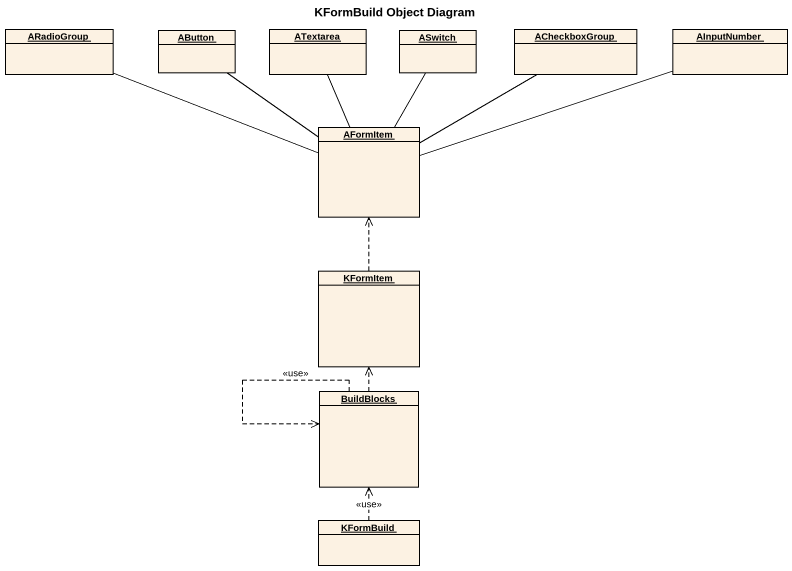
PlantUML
@startuml
title KFormBuild Object Diagram
hide circle
hide empty members
object ARadioGroup
object AButton
object ATextarea
object ASwitch
object ACheckboxGroup
object AInputNumber
object AFormItem
object KFormItem
object BuildBlocks
object KFormBuild
AFormItem -left- ARadioGroup
AFormItem -up- AButton
AFormItem -up- ATextarea
AFormItem -up- ASwitch
AFormItem -right- ACheckboxGroup
AFormItem -right- AInputNumber
KFormItem .up.> AFormItem
BuildBlocks .up.> KFormItem
BuildBlocks ..> BuildBlocks : <<use>>
KFormBuild .up.> BuildBlocks : <<use>>
@enduml
